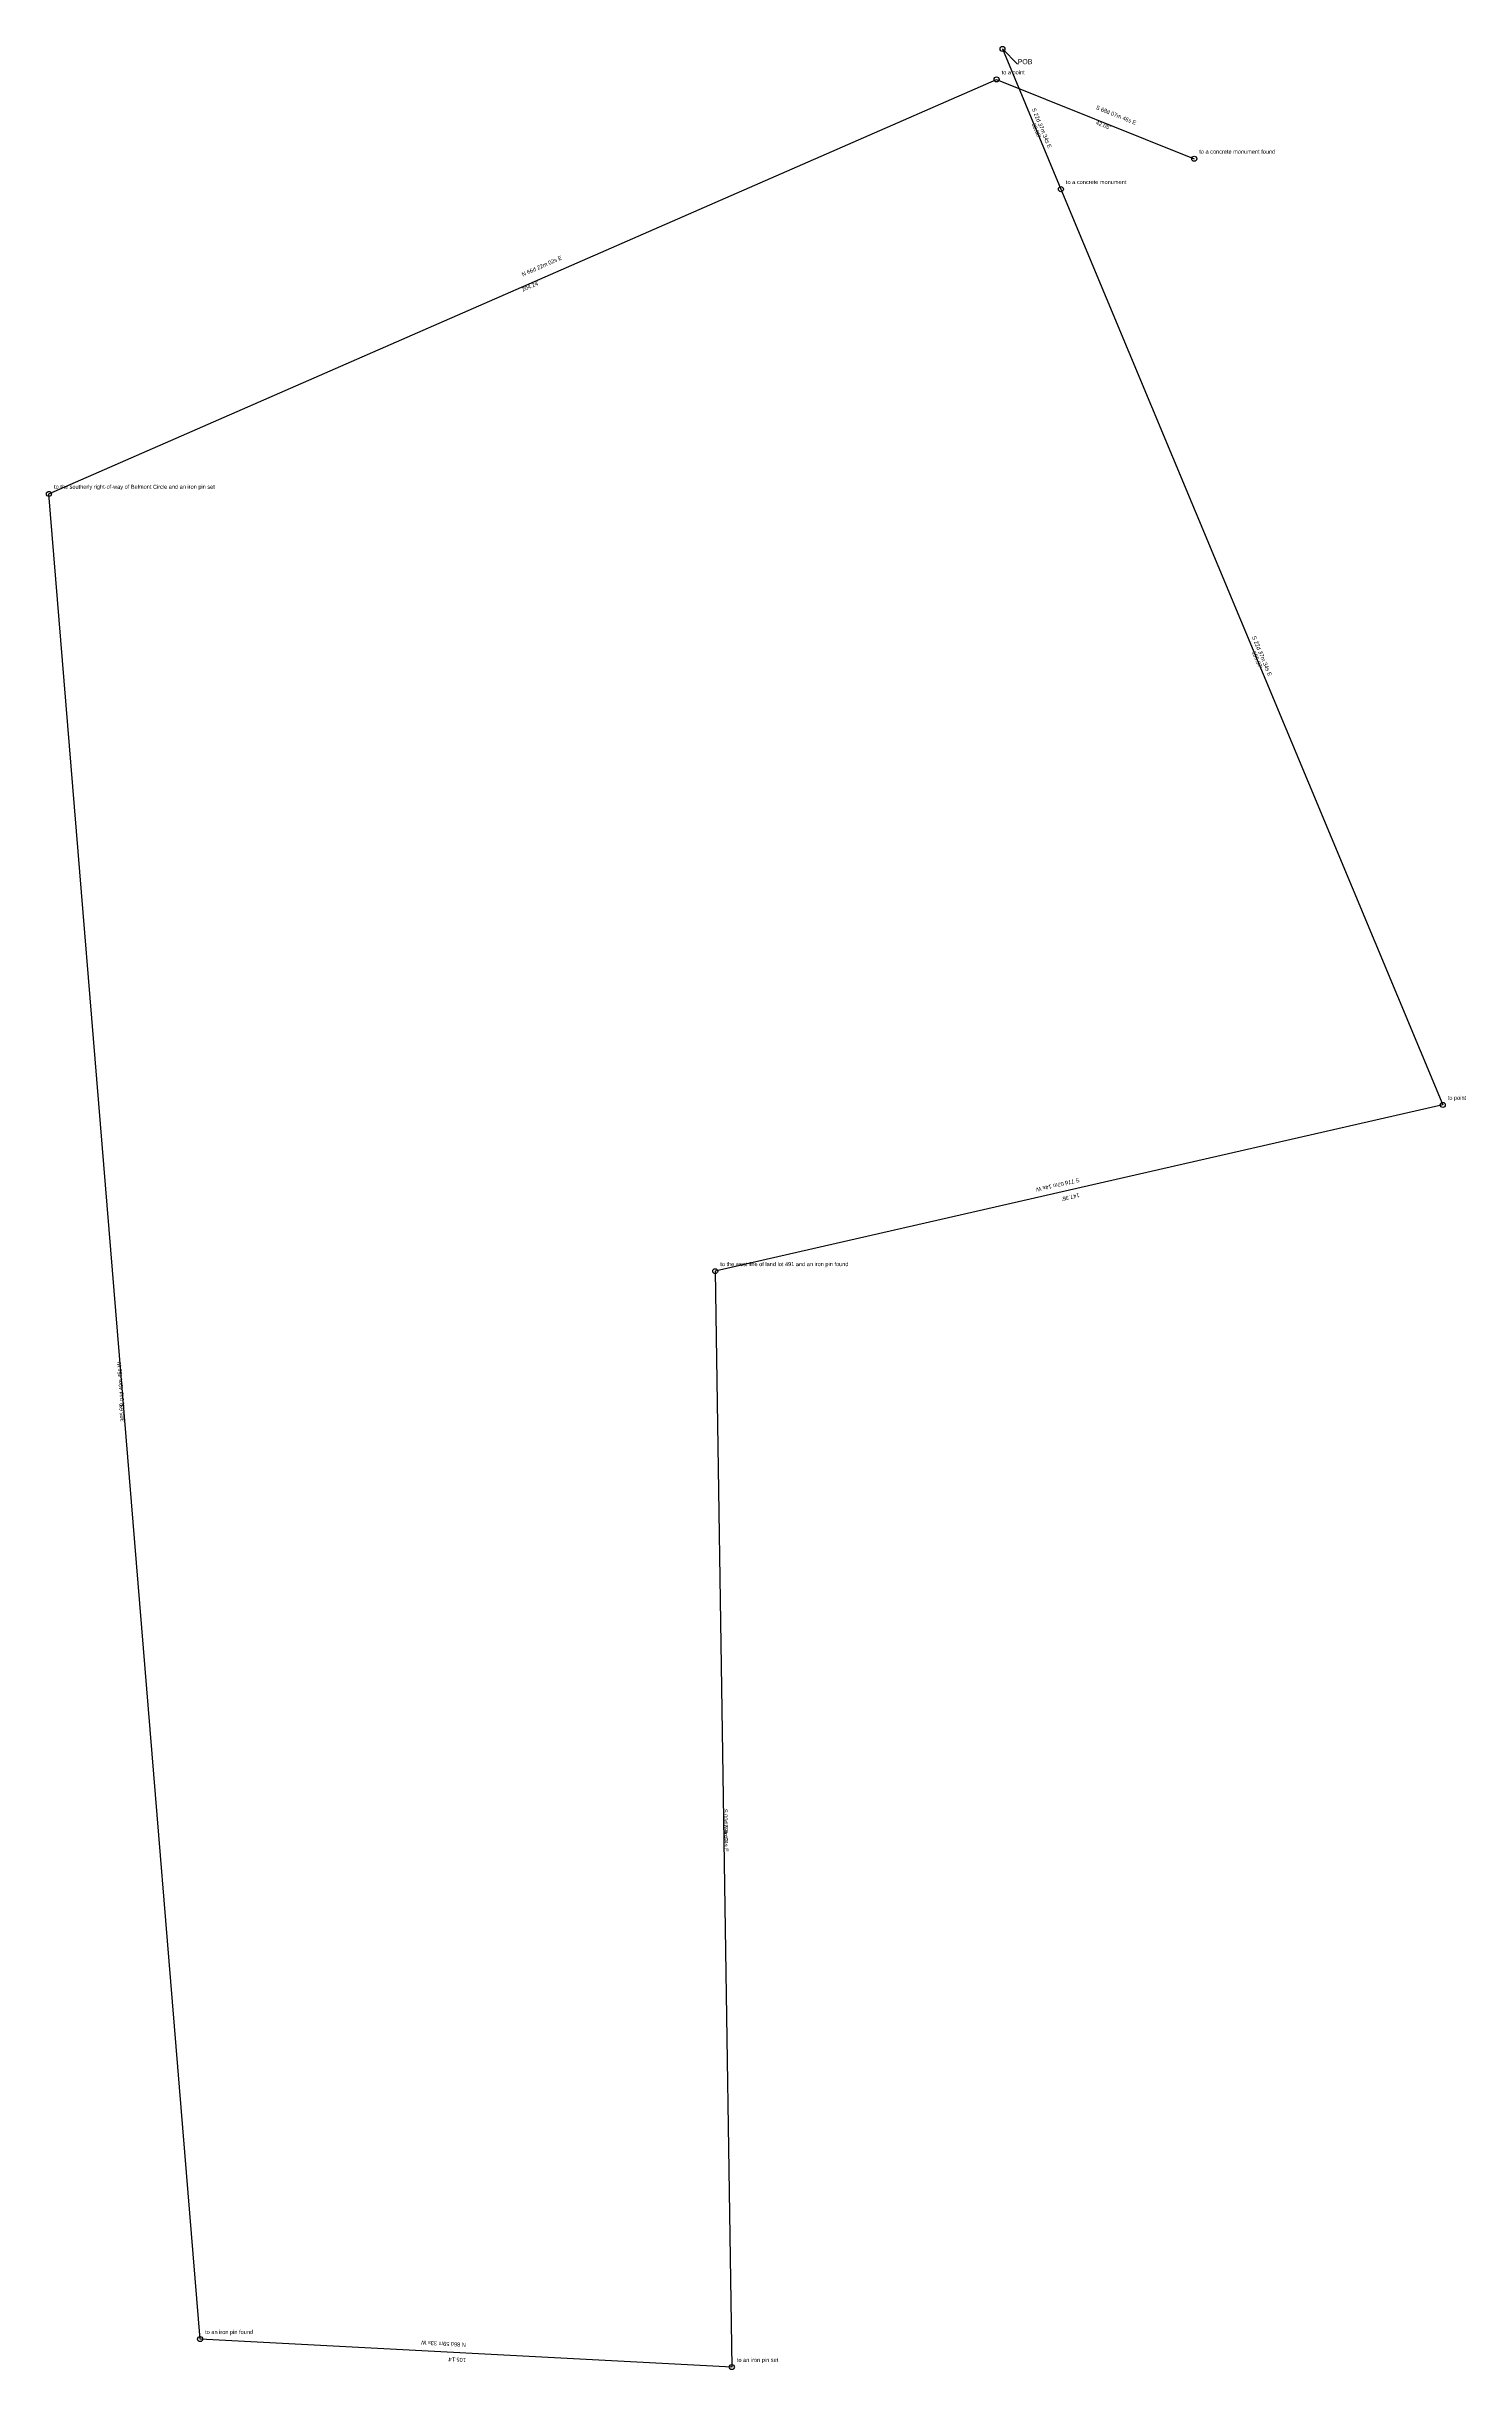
# Model space of a CAD drawing. Header units: metres. Extents: x -189 to 91, y -458 to 0.
import ezdxf

# ---------------------------------------------------------------- set-up
doc = ezdxf.new("R2010")
doc.units = ezdxf.units.M

msp = doc.modelspace()

# ---------------------------------------------------------------- linework, layer by layer
for p, q in [((3, -3), (0, 0)), ((0, 0), (11.54, -27.69)), ((-188.27, -87.88), (-1.16, -6.01)), ((-1.16, -6.01), (37.87, -21.67)), ((11.54, -27.69), (86.93, -208.58)), ((-158.44, -452.35), (-188.27, -87.88)), ((86.93, -208.58), (-56.72, -241.42)), ((-56.72, -241.42), (-53.44, -457.87)), ((-53.44, -457.87), (-158.44, -452.35))]:
    msp.add_line(p, q)
for centre in [(0, 0), (0, 0), (-1.16, -6.01), (-1.16, -6.01), (37.87, -21.67), (11.54, -27.69), (11.54, -27.69), (-188.27, -87.88), (-188.27, -87.88), (86.93, -208.58), (86.93, -208.58), (-56.72, -241.42), (-56.72, -241.42), (-158.44, -452.35), (-158.44, -452.35), (-53.44, -457.87), (-53.44, -457.87)]:
    msp.add_circle(centre, 0.5)

# ---------------------------------------------------------------- texts
for s, height, p in [('to a point', 0.8, (-0.16, -5.01)), ('POB', 1, (3, -3)), ('to a concrete monument found', 0.8, (38.87, -20.67)), ('to a concrete monument', 0.8, (12.54, -26.69)), ('to the southerly right-of-way of Belmont Circle and an iron pin set', 0.8, (-187.27, -86.88)), ('to point', 0.8, (87.93, -207.58)), ('to the west line of land lot 491 and an iron pin found', 0.8, (-55.72, -240.42)), ('to an iron pin found', 0.8, (-157.44, -451.35)), ('to an iron pin set', 0.8, (-52.44, -456.87))]:
    msp.add_text(s, height=height).set_placement(p)
for s, rotation, p in [('S 22d 37m 34s E', -67.3739, (5.77, -11.85)), ('S 68d 07m 46s E', -21.8706, (18.36, -11.84)), ("30.00'", -67.3739, (5.77, -14.85)), ("42.05'", -21.8706, (18.36, -14.84)), ('N 66d 22m 02s E', 23.6328, (-94.71, -44.95)), ("204.24'", 23.6328, (-94.71, -47.95)), ('S 22d 37m 34s E', -67.3739, (49.24, -116.13)), ("195.97'", -67.3739, (49.24, -119.13)), ('S 77d 07m 14s W', -167.1206, (15.11, -223)), ("147.36'", -167.1206, (15.11, -226)), ('N 04d 40m 45s W', 94.6792, (-173.35, -268.12)), ("365.69'", 94.6792, (-173.35, -271.12)), ('S 00d 52m 04s E', -89.1322, (-55.08, -347.65)), ("216.47'", -89.1322, (-55.08, -350.65)), ('N 86d 59m 33s W', 176.9925, (-105.94, -453.11)), ("105.14'", 176.9925, (-105.94, -456.11))]:
    msp.add_text(s, height=0.8, rotation=rotation).set_placement(p)

doc.saveas('drawing.dxf')
